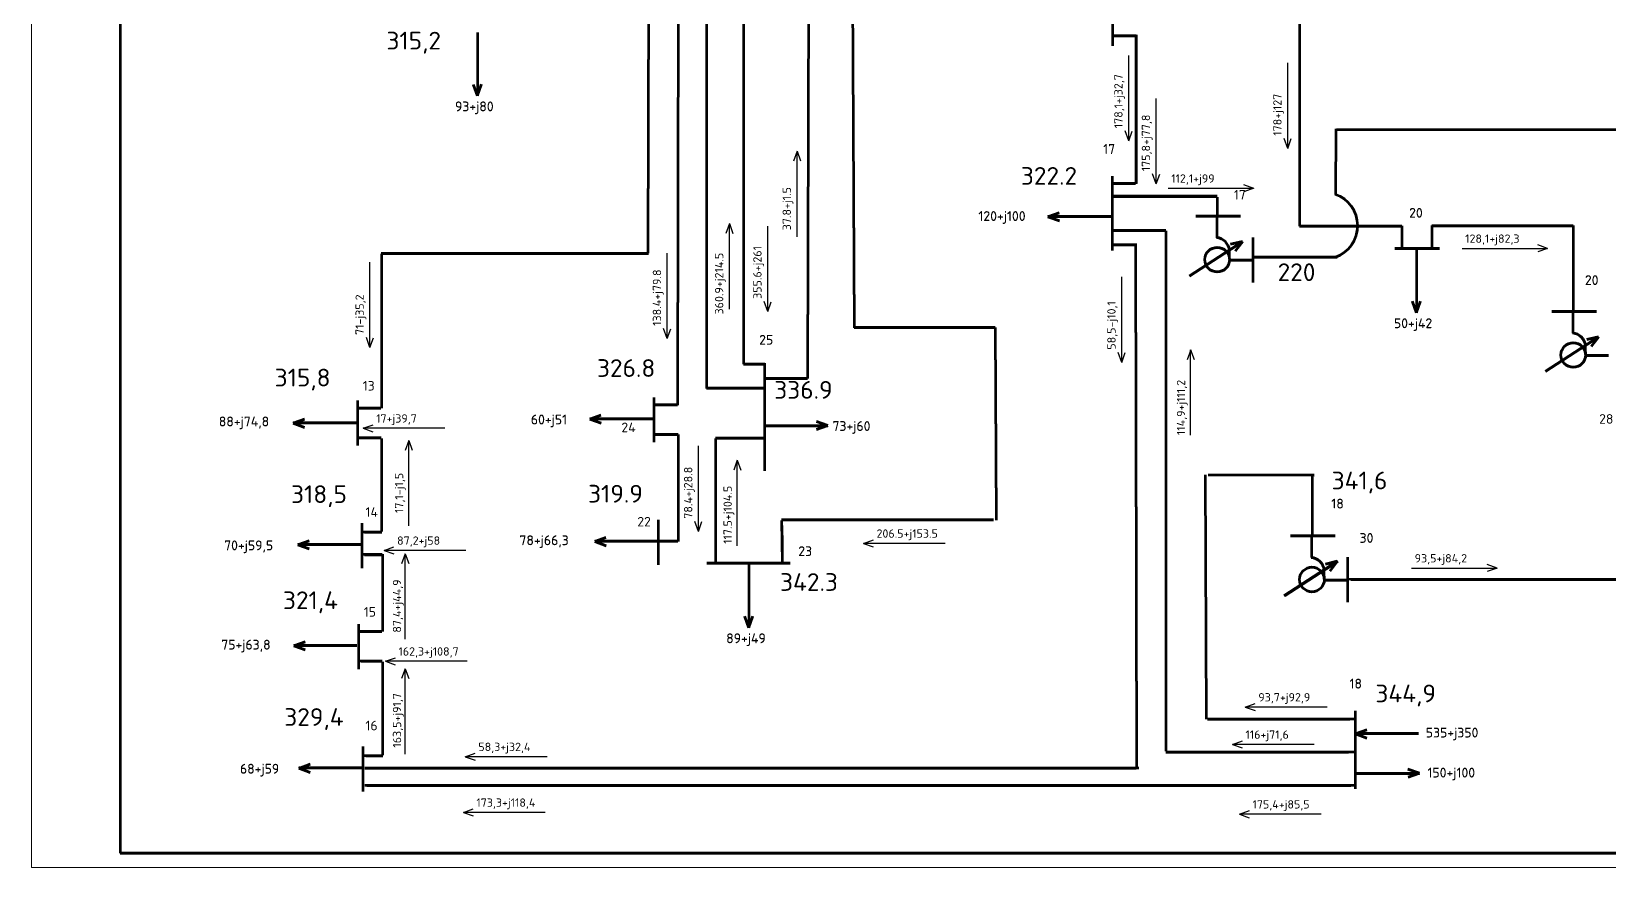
# Model space of a CAD drawing. Header units: millimetres. Extents: x 31864 to 38981, y -7739 to -6115.
# Drawn here: x 32773 to 33307, y -6709 to -6426 of the extents above; entities that cross this region are included whole.
import ezdxf

# ---------------------------------------------------------------- set-up
doc = ezdxf.new("R2010")
doc.units = ezdxf.units.MM
doc.styles.get("Standard").update_dxf_attribs({"font": 'txt.shx', "height": 25})

msp = doc.modelspace()

# ---------------------------------------------------------------- linework, layer by layer
at = {"lineweight": 9}
for p, q in [((32773.11, -6114.61), (32773.11, -6708.61)), ((32773.11, -6708.61), (33614.11, -6708.61))]:
    msp.add_line(p, q, dxfattribs=at)
at = {"lineweight": 100, "ltscale": 0.3}
for p, q in [((32803.11, -6119.61), (32803.11, -6703.64)), ((32803.11, -6119.72), (32803.11, -6703.75))]:
    msp.add_line(p, q, dxfattribs=at)
at = {"color": 7, "lineweight": 70}
for p, q in [((33001.81, -6333.56), (33001.82, -6546.36)), ((33014.28, -6346.08), (33014.29, -6538.11)), ((32992.25, -6352.96), (32991.91, -6551.95)), ((33036.45, -6356.18), (33036.04, -6542.95)), ((33050.97, -6355.69), (33051.85, -6525.79)), ((32982.29, -6358.63), (32981.95, -6500.48)), ((33202.71, -6419.64), (33202.71, -6491.37)), ((32924.19, -6426), (32924.19, -6447.39)), ((32924.2, -6425.88), (32924.2, -6447.28)), ((33147.34, -6427.07), (33139.46, -6427.07)), ((33147.28, -6426.75), (33147.28, -6477.02)), ((32924.22, -6447.28), (32922.85, -6443.46)), ((32924.22, -6447.4), (32922.85, -6443.58)), ((32924.2, -6447.28), (32925.6, -6443.4)), ((32924.2, -6447.4), (32925.6, -6443.52)), ((33147.12, -6477.05), (33139.25, -6477.05)), ((33174.75, -6481.38), (33139.28, -6481.38)), ((33117.46, -6488.2), (33121.28, -6486.83)), ((33117.46, -6488.32), (33121.27, -6486.95)), ((33138.86, -6488.18), (33117.46, -6488.18)), ((33117.46, -6488.18), (33121.33, -6489.58)), ((33138.86, -6488.29), (33117.46, -6488.29)), ((33117.46, -6488.3), (33121.33, -6489.7)), ((33157.36, -6492.95), (33139.4, -6492.95)), ((33157.36, -6493.07), (33157.36, -6669.12)), ((33202.71, -6491.37), (33237.38, -6491.32)), ((33237.38, -6491.32), (33237.38, -6499.2)), ((33247.44, -6491.21), (33247.44, -6499.09)), ((33247.44, -6491.21), (33295.38, -6491.26)), ((33295.38, -6491.21), (33295.38, -6520.23)), ((32891.61, -6500.61), (32982.14, -6500.66)), ((32891.69, -6500.82), (32891.69, -6552.96)), ((33147.54, -6497.84), (33139.66, -6497.84)), ((33147.14, -6497.9), (33147.47, -6674.99)), ((33242.27, -6499.41), (33242.27, -6520.81)), ((33242.28, -6499.3), (33242.28, -6520.69)), ((33242.3, -6520.7), (33240.93, -6516.88)), ((33242.29, -6520.81), (33240.93, -6517)), ((33242.28, -6520.7), (33243.68, -6516.82)), ((33242.28, -6520.81), (33243.68, -6516.94)), ((33099.57, -6525.79), (33051.85, -6525.79)), ((33099.57, -6525.79), (33099.9, -6590.96)), ((33014.29, -6538.11), (33021.55, -6538.11)), ((33021.81, -6542.95), (33035.98, -6542.95)), ((33021.62, -6546.36), (33001.77, -6546.36)), ((32891.46, -6553.05), (32883.58, -6553.05)), ((32991.91, -6551.95), (32984.04, -6551.95)), ((32861.77, -6558.12), (32865.59, -6556.75)), ((32861.77, -6558.24), (32865.58, -6556.87)), ((32883.17, -6558.1), (32861.77, -6558.1)), ((32861.77, -6558.1), (32865.64, -6559.5)), ((32883.17, -6558.21), (32861.77, -6558.21)), ((32861.77, -6558.22), (32865.64, -6559.62)), ((32962.2, -6556.69), (32966.02, -6555.33)), ((32962.2, -6556.81), (32966.01, -6555.44)), ((32983.6, -6556.67), (32962.2, -6556.67)), ((32962.2, -6556.67), (32966.07, -6558.08)), ((32983.6, -6556.79), (32962.2, -6556.79)), ((32962.2, -6556.79), (32966.07, -6558.19)), ((33021.46, -6559.11), (33042.86, -6559.11)), ((33021.47, -6558.99), (33042.86, -6558.99)), ((33042.87, -6558.99), (33038.99, -6557.59)), ((33042.86, -6559.11), (33038.99, -6557.7)), ((33042.87, -6558.97), (33039.05, -6560.34)), ((33042.86, -6559.09), (33039.05, -6560.46)), ((32891.57, -6563.11), (32883.69, -6563.11)), ((32891.67, -6563.32), (32891.67, -6594.77)), ((32992.13, -6562.01), (32984.15, -6562.01)), ((32992.12, -6561.99), (32992.12, -6598.14)), ((33004.85, -6563.36), (33004.84, -6605.45)), ((33021.55, -6563.3), (33004.85, -6563.3)), ((33170.7, -6575.69), (33171.04, -6658.26)), ((33171.71, -6575.62), (33207.59, -6575.67)), ((33206.92, -6576.24), (33206.92, -6596.71)), ((33099.03, -6590.96), (33027.23, -6590.96)), ((33027.23, -6591.14), (33027.39, -6597.74)), ((32891.82, -6595.1), (32885.48, -6595.1)), ((32963.89, -6598.29), (32967.71, -6596.92)), ((32963.9, -6598.17), (32967.71, -6596.8)), ((32863.32, -6599.38), (32867.14, -6598.02)), ((32863.32, -6599.37), (32867.2, -6600.77)), ((32863.33, -6599.27), (32867.14, -6597.9)), ((32884.73, -6599.25), (32863.33, -6599.25)), ((32863.33, -6599.25), (32867.2, -6600.65)), ((32884.73, -6599.36), (32863.33, -6599.36)), ((32891.93, -6602.7), (32885.6, -6602.7)), ((32892, -6602.56), (32892, -6628.63)), ((32963.89, -6598.27), (32967.77, -6599.67)), ((32985.3, -6598.15), (32963.9, -6598.15)), ((32963.9, -6598.15), (32967.77, -6599.55)), ((32985.29, -6598.26), (32963.9, -6598.26)), ((32992.1, -6598.14), (32985.4, -6598.14)), ((33027.39, -6597.74), (33027.39, -6605.45)), ((33016.06, -6606.08), (33016.06, -6627.48)), ((33016.07, -6605.96), (33016.07, -6627.36)), ((33016.09, -6627.37), (33014.72, -6623.55)), ((33016.08, -6627.48), (33014.72, -6623.67)), ((33016.07, -6627.37), (33017.47, -6623.49)), ((33016.07, -6627.48), (33017.47, -6623.61)), ((32891.77, -6628.72), (32883.89, -6628.72)), ((32861.97, -6633.46), (32865.79, -6632.09)), ((32861.97, -6633.57), (32865.79, -6632.21)), ((32883.37, -6633.44), (32861.97, -6633.44)), ((32861.97, -6633.44), (32865.85, -6634.84)), ((32883.37, -6633.55), (32861.97, -6633.55)), ((32861.97, -6633.56), (32865.84, -6634.96)), ((32891.88, -6638.77), (32884, -6638.77)), ((32891.98, -6638.99), (32891.98, -6670.44)), ((33221.63, -6681.83), (33221.63, -6655.6)), ((33221.36, -6658.35), (33171.5, -6658.35)), ((33221.63, -6663.3), (33225.45, -6661.93)), ((33221.63, -6663.42), (33225.44, -6662.05)), ((33243.03, -6663.28), (33221.63, -6663.28)), ((33221.63, -6663.28), (33225.5, -6664.69)), ((33243.03, -6663.4), (33221.63, -6663.4)), ((33221.63, -6663.4), (33225.5, -6664.8)), ((32892.13, -6670.77), (32885.79, -6670.77)), ((33221.63, -6669.63), (33157.36, -6669.63)), ((32863.64, -6674.94), (32867.46, -6673.57)), ((32863.64, -6675.05), (32867.45, -6673.69)), ((32885.04, -6674.91), (32863.64, -6674.91)), ((32863.64, -6674.92), (32867.51, -6676.32)), ((32885.04, -6675.03), (32863.64, -6675.03)), ((32863.64, -6675.03), (32867.51, -6676.44)), ((33148.28, -6674.99), (32886.07, -6674.99)), ((33221.89, -6676.81), (33243.29, -6676.81)), ((33221.9, -6676.69), (33243.29, -6676.69)), ((33243.3, -6676.69), (33239.42, -6675.28)), ((33243.29, -6676.8), (33239.42, -6675.4)), ((33243.3, -6676.67), (33239.48, -6678.03)), ((33243.29, -6676.78), (33239.48, -6678.15)), ((33221.62, -6680.82), (32885.99, -6680.82))]:
    msp.add_line(p, q, dxfattribs=at)
at = {"color": 3, "lineweight": 200}
for p, q in [((33001.81, -6333.68), (33001.82, -6546.48)), ((33014.28, -6346.2), (33014.28, -6538.23)), ((32992.25, -6353.08), (32991.91, -6552.07)), ((33036.45, -6356.29), (33036.04, -6543.07)), ((33050.97, -6355.8), (33051.85, -6525.91)), ((32982.29, -6358.74), (32981.95, -6500.6)), ((33202.71, -6419.76), (33202.71, -6491.48)), ((33147.33, -6427.18), (33139.46, -6427.18)), ((33147.27, -6426.87), (33147.27, -6477.14)), ((33147.12, -6477.17), (33139.24, -6477.17)), ((33174.74, -6481.5), (33139.28, -6481.5)), ((33174.75, -6481.68), (33174.75, -6487.7)), ((33157.36, -6493.07), (33139.4, -6493.07)), ((33157.36, -6493.18), (33157.36, -6669.24)), ((33202.71, -6491.48), (33237.38, -6491.44)), ((33237.38, -6491.44), (33237.38, -6499.32)), ((33247.44, -6491.33), (33247.44, -6499.21)), ((33247.44, -6491.33), (33295.37, -6491.38)), ((33295.38, -6491.33), (33295.38, -6518.11)), ((32891.61, -6500.72), (32982.13, -6500.78)), ((32891.68, -6500.93), (32891.68, -6553.08)), ((33147.53, -6497.96), (33139.66, -6497.96)), ((33147.14, -6498.02), (33147.47, -6675.11)), ((33099.56, -6525.91), (33051.85, -6525.91)), ((33099.56, -6525.91), (33099.9, -6591.08)), ((33014.28, -6538.23), (33021.54, -6538.23)), ((33021.8, -6543.07), (33035.98, -6543.07)), ((33021.62, -6546.48), (33001.77, -6546.48)), ((32891.46, -6553.16), (32883.86, -6553.16)), ((32991.91, -6552.07), (32984.03, -6552.07)), ((32891.57, -6563.22), (32884.09, -6563.22)), ((32891.67, -6563.44), (32891.67, -6594.89)), ((32992.13, -6562.13), (32984.14, -6562.13)), ((32992.12, -6562.11), (32992.12, -6598.26)), ((33021.55, -6563.41), (33004.84, -6563.41)), ((33004.84, -6563.47), (33004.84, -6605.57)), ((33170.7, -6575.8), (33171.03, -6658.38)), ((33171.71, -6575.73), (33207.59, -6575.79)), ((33206.92, -6576.36), (33206.92, -6594.72)), ((33099.02, -6591.08), (33027.23, -6591.08)), ((33027.23, -6591.25), (33027.38, -6605.41)), ((32891.82, -6595.22), (32885.87, -6595.22)), ((32891.93, -6602.82), (32885.94, -6602.82)), ((32892, -6602.67), (32892, -6628.75)), ((32992.09, -6598.26), (32985.4, -6598.26)), ((32891.77, -6628.83), (32884.48, -6628.83)), ((32891.88, -6638.89), (32884.78, -6638.89)), ((32891.98, -6639.11), (32891.98, -6670.56)), ((33219.7, -6658.47), (33171.5, -6658.47)), ((32892.13, -6670.89), (32886.36, -6670.89)), ((33219.3, -6669.74), (33157.36, -6669.74)), ((33147.36, -6675.11), (32886.07, -6675.11)), ((33220.1, -6680.93), (32886.74, -6680.93))]:
    msp.add_line(p, q, dxfattribs=at)
at = {"color": 7, "lineweight": 200}
for p, q in [((33139.28, -6379.39), (33139.28, -6430.38)), ((33139.18, -6474.66), (33139.18, -6499.76)), ((33167.54, -6488.06), (33182.64, -6488.06)), ((33250.04, -6499.19), (33234.94, -6499.19)), ((33288.16, -6520.35), (33303.27, -6520.35)), ((33021.54, -6574.36), (33021.54, -6537.94)), ((32883.51, -6550.65), (32883.51, -6565.76)), ((32983.97, -6549.56), (32983.97, -6564.67)), ((32884.99, -6592.13), (32884.99, -6607.24)), ((32985.45, -6591.04), (32985.45, -6606.14)), ((33199.63, -6596.37), (33214.74, -6596.37)), ((33001.92, -6605.57), (33030.14, -6605.57)), ((32883.83, -6626.32), (32883.83, -6641.43)), ((33221.63, -6681.95), (33221.63, -6655.72)), ((32885.3, -6667.8), (32885.3, -6682.91))]:
    msp.add_line(p, q, dxfattribs=at)
at = {"color": 7, "lineweight": 140}
for p, q in [((33139.29, -6379.28), (33139.29, -6430.26)), ((33139.18, -6474.54), (33139.18, -6499.64)), ((33167.54, -6487.94), (33182.65, -6487.94)), ((33250.05, -6499.07), (33234.94, -6499.07)), ((33288.17, -6520.23), (33303.27, -6520.23)), ((33021.55, -6574.25), (33021.55, -6537.82)), ((32983.97, -6549.44), (32983.97, -6564.55)), ((32883.52, -6550.54), (32883.52, -6565.65)), ((32884.99, -6592.02), (32884.99, -6607.12)), ((32985.45, -6590.92), (32985.45, -6606.03)), ((33199.64, -6596.25), (33214.74, -6596.25)), ((33001.92, -6605.45), (33030.14, -6605.45)), ((32883.83, -6626.21), (32883.83, -6641.31)), ((32885.31, -6667.68), (32885.31, -6682.79))]:
    msp.add_line(p, q, dxfattribs=at)
at = {"color": 7, "lineweight": 30}
for p, q in [((33144.82, -6462.63), (33144.82, -6433.67)), ((33198.68, -6465.18), (33198.68, -6436.22)), ((33154.14, -6477.19), (33154.14, -6448.23)), ((33144.82, -6462.63), (33143.6, -6459.25)), ((33144.8, -6462.63), (33145.99, -6459.3)), ((33198.68, -6465.18), (33197.46, -6461.8)), ((33198.67, -6465.18), (33199.86, -6461.85)), ((33032.46, -6466.09), (33031.23, -6469.46)), ((33032.44, -6466.09), (33033.63, -6469.41)), ((33032.45, -6495.05), (33032.45, -6466.16)), ((33154.14, -6477.19), (33152.92, -6473.81)), ((33154.12, -6477.19), (33155.31, -6473.86)), ((33158.19, -6478.67), (33187.08, -6478.67)), ((33187.15, -6478.68), (33183.77, -6477.45)), ((33187.15, -6478.66), (33183.82, -6479.85)), ((33009.54, -6490.58), (33008.32, -6493.96)), ((33009.53, -6490.58), (33010.72, -6493.91)), ((33009.54, -6519.54), (33009.54, -6490.65)), ((33022.52, -6520.41), (33022.52, -6491.45)), ((32988.48, -6529.54), (32988.48, -6500.58)), ((33257.76, -6499.03), (33286.65, -6499.03)), ((33286.72, -6499.03), (33283.35, -6497.81)), ((33286.72, -6499.02), (33283.4, -6500.21)), ((32887.77, -6532.61), (32887.77, -6503.66)), ((33142.46, -6537.6), (33142.46, -6508.65)), ((33022.52, -6520.41), (33021.3, -6517.03)), ((33022.51, -6520.41), (33023.7, -6517.08)), ((32988.48, -6529.54), (32987.26, -6526.16)), ((32988.47, -6529.54), (32989.66, -6526.21)), ((32887.77, -6532.61), (32886.55, -6529.23)), ((32887.76, -6532.61), (32888.95, -6529.29)), ((33165.8, -6533.33), (33164.57, -6536.71)), ((33165.78, -6533.33), (33166.97, -6536.66)), ((33165.79, -6562.29), (33165.79, -6533.4)), ((33142.46, -6537.6), (33141.24, -6534.23)), ((33142.45, -6537.6), (33143.64, -6534.28)), ((32885.44, -6559.93), (32888.81, -6558.71)), ((32885.44, -6559.91), (32888.76, -6561.1)), ((32913.17, -6559.93), (32885.51, -6559.93)), ((32900.9, -6564.01), (32899.68, -6567.39)), ((32900.89, -6564.01), (32902.08, -6567.34)), ((32900.9, -6592.97), (32900.9, -6564.08)), ((32999.06, -6594.85), (32999.06, -6565.9)), ((33012.21, -6570.74), (33010.99, -6574.11)), ((33012.19, -6570.74), (33013.38, -6574.06)), ((33012.2, -6599.7), (33012.2, -6570.8)), ((32999.06, -6594.85), (32997.83, -6591.47)), ((32999.04, -6594.85), (33000.23, -6591.53)), ((32892.52, -6601.28), (32895.9, -6600.06)), ((32892.52, -6601.26), (32895.85, -6602.45)), ((32920.25, -6601.28), (32892.59, -6601.28)), ((32899.72, -6602.41), (32898.5, -6605.79)), ((32899.71, -6602.41), (32900.9, -6605.74)), ((32899.72, -6631.37), (32899.72, -6602.48)), ((33027.39, -6605.18), (33027.39, -6599.95)), ((33054.94, -6598.89), (33058.32, -6597.67)), ((33054.94, -6598.88), (33058.27, -6600.07)), ((33082.67, -6598.89), (33055.01, -6598.89)), ((33240.66, -6607.25), (33269.55, -6607.25)), ((33269.62, -6607.26), (33266.24, -6606.04)), ((33269.62, -6607.24), (33266.29, -6608.43)), ((32893, -6638.82), (32896.38, -6637.59)), ((32893, -6638.8), (32896.32, -6639.99)), ((32920.73, -6638.81), (32893.07, -6638.81)), ((32899.72, -6641.32), (32898.5, -6644.69)), ((32899.71, -6641.32), (32900.9, -6644.64)), ((32899.72, -6670.28), (32899.72, -6641.39)), ((33184.29, -6654.33), (33187.67, -6653.1)), ((33184.29, -6654.31), (33187.62, -6655.5)), ((33212.02, -6654.32), (33184.36, -6654.32)), ((33213.92, -6658.35), (33221.63, -6658.35)), ((33213.92, -6658.47), (33221.63, -6658.47)), ((33179.94, -6666.97), (33183.32, -6665.75)), ((33179.94, -6666.95), (33183.27, -6668.14)), ((33207.67, -6666.96), (33180.01, -6666.96)), ((32920.05, -6671.12), (32923.43, -6669.89)), ((32920.05, -6671.1), (32923.38, -6672.29)), ((32947.79, -6671.11), (32920.12, -6671.11)), ((32919.4, -6689.99), (32922.77, -6688.76)), ((32919.4, -6689.97), (32922.72, -6691.16)), ((32947.13, -6689.98), (32919.46, -6689.98)), ((33182.33, -6690.59), (33185.71, -6689.37)), ((33182.33, -6690.58), (33185.66, -6691.77)), ((33210.06, -6690.59), (33182.4, -6690.59))]:
    msp.add_line(p, q, dxfattribs=at)
at = {"color": 7, "lineweight": 50}
for p, q in [((33214.95, -6458.51), (33214.84, -6480.6)), ((33215.32, -6458.67), (33317.42, -6458.72)), ((33187.04, -6501.85), (33215.48, -6501.9)), ((33219.25, -6610.98), (33407.57, -6611.03))]:
    msp.add_line(p, q, dxfattribs=at)
at = {"color": 1, "lineweight": 120}
for p, q in [((33214.95, -6458.62), (33214.84, -6480.72)), ((33215.32, -6458.78), (33317.42, -6458.84)), ((33187.04, -6501.96), (33215.48, -6502.02)), ((33220.11, -6611.09), (33407.56, -6611.15))]:
    msp.add_line(p, q, dxfattribs=at)
at = {"color": 7, "lineweight": 60}
for p, q in [((33174.67, -6487.97), (33174.67, -6495.3)), ((33174.67, -6488.09), (33174.67, -6495.42)), ((33165.37, -6508.27), (33183.34, -6496.66)), ((33165.37, -6508.39), (33183.34, -6496.77)), ((33178.96, -6502.58), (33178.96, -6499.62)), ((33178.96, -6502.69), (33178.96, -6499.73)), ((33183.34, -6496.77), (33179.32, -6497.69)), ((33183.34, -6496.65), (33179.33, -6497.58)), ((33183.33, -6496.64), (33180.87, -6499.86)), ((33183.33, -6496.75), (33180.87, -6499.97)), ((33178.91, -6502.88), (33186.69, -6502.88)), ((33178.91, -6503), (33186.69, -6503)), ((33295.3, -6520.26), (33295.3, -6527.59)), ((33295.3, -6520.38), (33295.3, -6527.71)), ((33286, -6540.56), (33303.97, -6528.95)), ((33286, -6540.68), (33303.96, -6529.06)), ((33299.59, -6534.87), (33299.59, -6531.91)), ((33299.59, -6534.98), (33299.59, -6532.02)), ((33303.97, -6528.94), (33299.95, -6529.87)), ((33303.97, -6529.06), (33299.95, -6529.98)), ((33303.96, -6528.93), (33301.49, -6532.14)), ((33303.96, -6529.04), (33301.49, -6532.26)), ((33299.53, -6535.29), (33307.31, -6535.29)), ((33299.54, -6535.17), (33307.32, -6535.17)), ((33206.77, -6596.28), (33206.77, -6603.61)), ((33206.77, -6596.39), (33206.77, -6603.72)), ((33197.47, -6616.58), (33215.44, -6604.96)), ((33197.47, -6616.7), (33215.43, -6605.08)), ((33197.73, -6616.5), (33215.7, -6604.89)), ((33197.73, -6616.62), (33215.69, -6605)), ((33211.06, -6610.88), (33211.06, -6607.92)), ((33211.06, -6611), (33211.06, -6608.04)), ((33215.44, -6604.96), (33211.42, -6605.88)), ((33215.44, -6605.07), (33211.42, -6606)), ((33215.43, -6605.06), (33212.96, -6608.28)), ((33215.43, -6604.94), (33212.97, -6608.16)), ((33211, -6611.3), (33218.79, -6611.3)), ((33211.01, -6611.18), (33218.79, -6611.18))]:
    msp.add_line(p, q, dxfattribs=at)
at = {"color": 7, "lineweight": 100}
for p, q in [((33186.85, -6495.41), (33186.85, -6510.52)), ((33186.86, -6495.3), (33186.86, -6510.4)), ((33218.95, -6603.6), (33218.95, -6618.71))]:
    msp.add_line(p, q, dxfattribs=at)
at = {"color": 7, "lineweight": 120}
msp.add_line((33218.95, -6603.72), (33218.95, -6618.83), dxfattribs=at)
at = {"lineweight": 100}
for p, q in [((32803.11, -6703.64), (33609.11, -6703.61)), ((32803.11, -6703.75), (33609.11, -6703.72))]:
    msp.add_line(p, q, dxfattribs=at)
at = {"color": 7, "lineweight": 60}
for centre in [(33174.78, -6502.87), (33174.78, -6502.75), (33295.41, -6535.04), (33295.4, -6535.16), (33206.88, -6611.06), (33206.87, -6611.17)]:
    msp.add_circle(centre, 4.18, dxfattribs=at)
at = {"lineweight": 50}
msp.add_arc((33211.17, -6491.26), 11.23, 289.1333, 71.3076, dxfattribs=at)
at = {"color": 1, "lineweight": 120}
msp.add_arc((33211.16, -6491.37), 11.23, 289.1333, 71.3076, dxfattribs=at)
at = {"color": 7, "lineweight": 60}
for centre in [(33174.04, -6500.28), (33174.04, -6500.4), (33294.66, -6532.69), (33294.67, -6532.57), (33206.14, -6608.59), (33206.13, -6608.71)]:
    msp.add_arc(centre, 5.01, 7.8564, 82.9983, dxfattribs=at)

# ---------------------------------------------------------------- texts
at = {"color": 7, "lineweight": 100, "char_height": 3.24, "width": 40.5855, "attachment_point": 1}
for s, insert in [('\\P{\\H1.8519x;315,2\\H1.585x; }', (32893.36, -6420.26)), ('\\P{\\H1.8519x;322.2\\H1.585x; }', (33108.28, -6466.06)), ('\\P{\\H1.8519x;220\\H1.585x; }', (33195.25, -6498.67)), ('\\P{\\H1.8519x;326.8\\H1.585x; }', (32964.67, -6531.12)), ('\\P{\\H1.8519x;315,8\\H1.585x; }', (32855.48, -6534.34)), ('\\P{\\H1.8519x;336.9\\H1.585x; }', (33024.73, -6538.5)), ('\\P{\\H1.8519x;341,6\\H1.585x; }', (33213.56, -6569.19)), ('\\P{\\H1.8519x;318,5\\H1.585x; }', (32861.03, -6573.82)), ('\\P{\\H1.8519x;319.9\\H1.585x; }', (32961.65, -6573.67)), ('\\P{\\H1.8519x;342.3\\H1.585x; }', (33026.69, -6603.57)), ('\\P{\\H1.8519x;321,4\\H1.585x; }', (32858.29, -6609.74)), ('\\P{\\H1.8519x;344,9\\H1.585x; }', (33228.37, -6641.29)), ('\\P{\\H1.8519x;329,4\\H1.585x; }', (32858.74, -6649.27))]:
    msp.add_mtext(s, dxfattribs=dict(at, insert=insert))
at = {"color": 7, "lineweight": 30, "width": 21.5666, "attachment_point": 1, "rotation": 90}
for s, insert, char_height in [('178,1+j32,7', (33139.91, -6458.32), 2.8227), ('178+j127', (33193.77, -6460.87), 2.823), ('175,8+j77,8', (33149.23, -6472.88), 2.8227), ('37.8+j1.5', (33027.56, -6492.88), 2.823), ('360.9+j214.5', (33004.64, -6521.37), 2.8227), ('355.6+j261', (33017.61, -6516.1), 2.823), ('138.4+j79.8', (32983.58, -6525.23), 2.8227), ('71-j35,2', (32882.86, -6528.3), 2.823), ('58,5-j10,1', (33137.55, -6533.29), 2.823), ('114,9+j111,2', (33161.11, -6562.21), 2.8227), ('17,1-j1,5', (32896.22, -6588.58), 2.823), ('78.4+j28.8', (32994.15, -6590.54), 2.823), ('117.5+j104.5', (33007.53, -6599.03), 2.8227), ('87,4+j44,9', (32895.52, -6629.12), 2.823), ('163,5+j91,7', (32895.52, -6668.03), 2.8227)]:
    msp.add_mtext(s, dxfattribs=dict(at, insert=insert, char_height=char_height))
at = {"color": 7, "lineweight": 30, "attachment_point": 1}
for s, insert, char_height, width in [('93+j80', (32916.57, -6449.25), 3.24, 24.755), ('93+j80', (32916.57, -6449.37), 3.24, 24.755), ('112,1+j99', (33159.21, -6473.94), 2.823, 21.5666), ('120+j100', (33093.88, -6486.38), 3.24, 24.755), ('120+j100', (33093.88, -6486.5), 3.24, 24.755), ('128,1+j82,3', (33258.79, -6494.29), 2.8227, 21.5666), ('50+j42', (33234.65, -6522.67), 3.24, 24.755), ('50+j42', (33234.65, -6522.79), 3.24, 24.755), ('88+j74,8', (32836.55, -6555.93), 3.24, 24.755), ('88+j74,8', (32836.55, -6556.05), 3.24, 24.755), ('17+j39,7', (32889.86, -6555.18), 2.823, 21.5666), ('60+j51', (32942.27, -6555.26), 3.24, 24.755), ('60+j51', (32942.27, -6555.38), 3.24, 24.755), ('87,2+j58', (32896.95, -6596.53), 2.823, 21.5666), ('78+j66,3', (32938.4, -6596.15), 3.24, 24.755), ('78+j66,3', (32938.4, -6596.27), 3.24, 24.755), ('206.5+j153.5', (33059.37, -6594.14), 2.8227, 21.5666), ('70+j59,5', (32838.36, -6598), 3.24, 24.755), ('70+j59,5', (32838.37, -6597.89), 3.24, 24.755), ('93,5+j84,2', (33241.68, -6602.52), 2.823, 21.5666), ('89+j49', (33008.44, -6629.34), 3.24, 24.755), ('89+j49', (33008.44, -6629.46), 3.24, 24.755), ('75+j63,8', (32837.39, -6631.5), 3.24, 24.755), ('75+j63,8', (32837.39, -6631.62), 3.24, 24.755), ('162,3+j108,7', (32897.42, -6634.07), 2.8227, 21.5666), ('93,7+j92,9', (33188.72, -6649.58), 2.823, 21.5666), ('535+j350', (33245.46, -6661.27), 3.24, 24.755), ('535+j350', (33245.45, -6661.38), 3.24, 24.755), ('58,3+j32,4', (32924.48, -6666.37), 2.823, 21.5666), ('116+j71,6', (33184.37, -6662.22), 2.823, 21.5666), ('68+j59', (32843.71, -6673.51), 3.24, 24.755), ('68+j59', (32843.71, -6673.63), 3.24, 24.755), ('150+j100', (33246.01, -6674.82), 3.24, 24.755), ('150+j100', (33246.01, -6674.93), 3.24, 24.755), ('173,3+j118,4', (32923.82, -6685.24), 2.8227, 21.5666), ('175,4+j85,5', (33186.76, -6685.84), 2.8227, 21.5666)]:
    msp.add_mtext(s, dxfattribs=dict(at, insert=insert, char_height=char_height, width=width))
at = {"color": 7, "lineweight": 50, "char_height": 3.24, "attachment_point": 1}
for s, insert, width in [('\\P17{\\H2.0833x; }', (33136.15, -6458.39), 21.6809), ('\\P17{\\H2.0833x; }', (33136.15, -6458.27), 21.6809), ('\\P17{\\H2.0833x; }', (33180.41, -6473.84), 21.6809), ('\\P20{\\H2.0833x; }', (33239.8, -6479.89), 21.6809), ('\\P20{\\H2.0833x; }', (33239.8, -6480.01), 21.6809), ('\\P20{\\H2.0833x; }', (33299.35, -6502.68), 21.6809), ('\\P20{\\H2.0833x; }', (33299.34, -6502.79), 21.6809), ('\\P25{\\H2.0833x; }', (33019.61, -6522.89), 21.6809), ('\\P25{\\H2.0833x; }', (33019.61, -6523), 21.6809), ('\\P13{\\H2.0833x; }', (32885.31, -6538.5), 21.6809), ('\\P24{\\H2.0833x; }', (32972.94, -6552.59), 21.6809), ('\\P28{\\H2.0833x; }', (33304.16, -6549.73), 21.6809), ('\\P14{\\H2.0833x; }', (32886.24, -6581.24), 21.6809), ('\\P18{\\H2.0833x; }', (33213.44, -6578.34), 21.6809), ('\\P18{\\H2.0833x; }', (33213.44, -6578.46), 21.6809), ('\\P22{\\H2.0833x; }', (32978.32, -6584.52), 21.6809), ('\\P30{\\H2.0833x; }', (33223.01, -6590.08), 21.6809), ('\\P30{\\H2.0833x; }', (33223.02, -6589.97), 21.6809), ('\\P23{\\H2.0833x; }', (33032.87, -6594.44), 2.8726), ('\\P23{\\H2.0833x; }', (33032.87, -6594.56), 2.8726), ('\\P15{\\H2.0833x; }', (32885.68, -6615.06), 21.6809), ('\\P18{\\H2.0833x; }', (33219.59, -6639.29), 21.6809), ('\\P18{\\H2.0833x; }', (33219.59, -6639.41), 21.6809), ('\\P16{\\H2.0833x; }', (32886.23, -6653.54), 21.6809)]:
    msp.add_mtext(s, dxfattribs=dict(at, insert=insert, width=width))
at = {"color": 7, "lineweight": 70, "char_height": 3.24, "width": 24.755, "attachment_point": 1}
for insert in [(33044.45, -6557.48), (33044.45, -6557.59)]:
    msp.add_mtext('73+j60', dxfattribs=dict(at, insert=insert))

doc.saveas('drawing.dxf')
